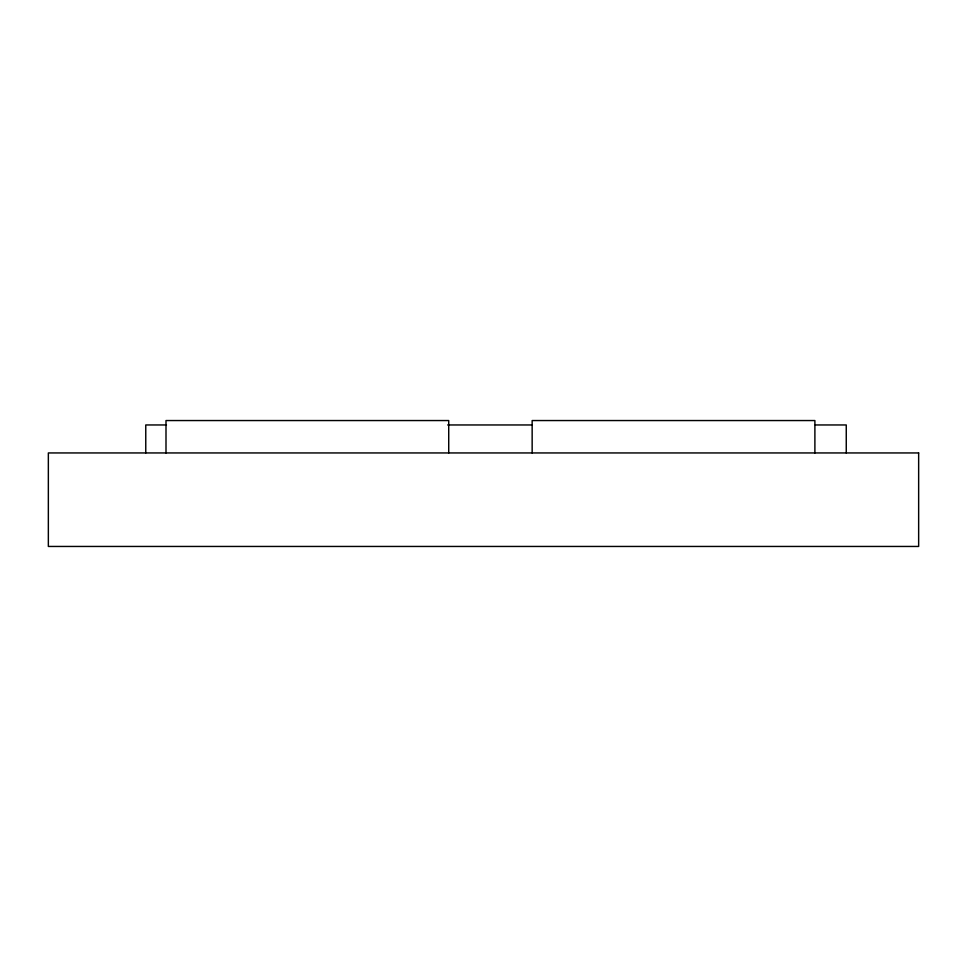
<?xml version="1.0" encoding="UTF-8"?>
<svg xmlns="http://www.w3.org/2000/svg" width="967" height="967" viewBox="0 0 967 967"><rect width="100%" height="100%" fill="white"/><g stroke="black" fill="none" stroke-linecap="round" stroke-linejoin="round"><path stroke-width="1.45" d="M166.445 424.96L145.763 424.96L145.763 452.943M447.661 424.96L532.273 424.96M815.374 424.96L846.258 424.96L846.258 452.943M814.891 452.943L814.891 420.548L532.152 420.548L532.152 452.943M448.724 452.943L448.724 420.548L165.998 420.548L165.998 452.943M918.65 452.943L48.35 452.943L48.35 546.452L918.65 546.452L918.65 452.943"/></g></svg>
